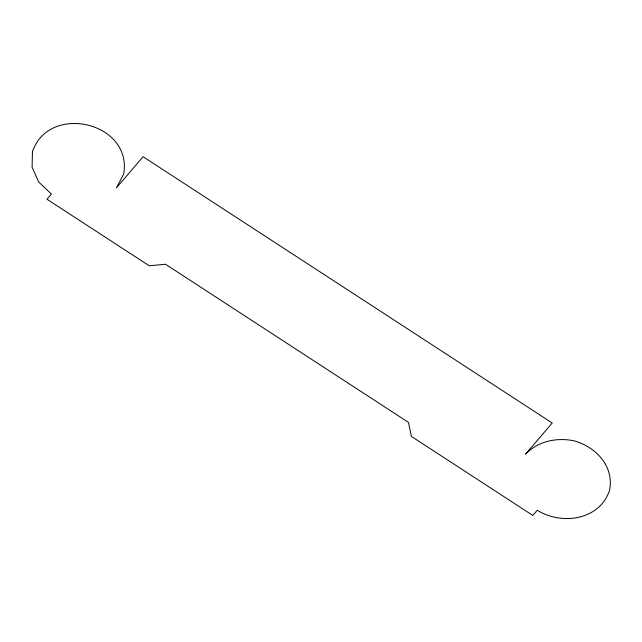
<?xml version="1.0" encoding="UTF-8"?>
<svg xmlns="http://www.w3.org/2000/svg" width="642" height="642" viewBox="0 0 642 642"><rect width="100%" height="100%" fill="white"/><g stroke="black" fill="none" stroke-linecap="round" stroke-linejoin="round"><path stroke-width="0.96" d="M32.429 151.745L32.1 167.265L38.769 182.111L51.416 194.036L46.97 199.229L149.257 265.804L165.516 264.255L408.44 422.372L411.37 436.399L532.828 515.454L537.274 510.262C561.654 525.477 599.716 520.253 609.571 490.255C614.354 466.277 595.824 446.784 573.876 440.781C556.598 437.314 538.06 441.15 525.573 454.143L552.224 422.998L143.086 156.704L116.427 187.857L123.705 174.03C132.669 122.205 49.049 102.728 32.429 151.745"/></g></svg>
